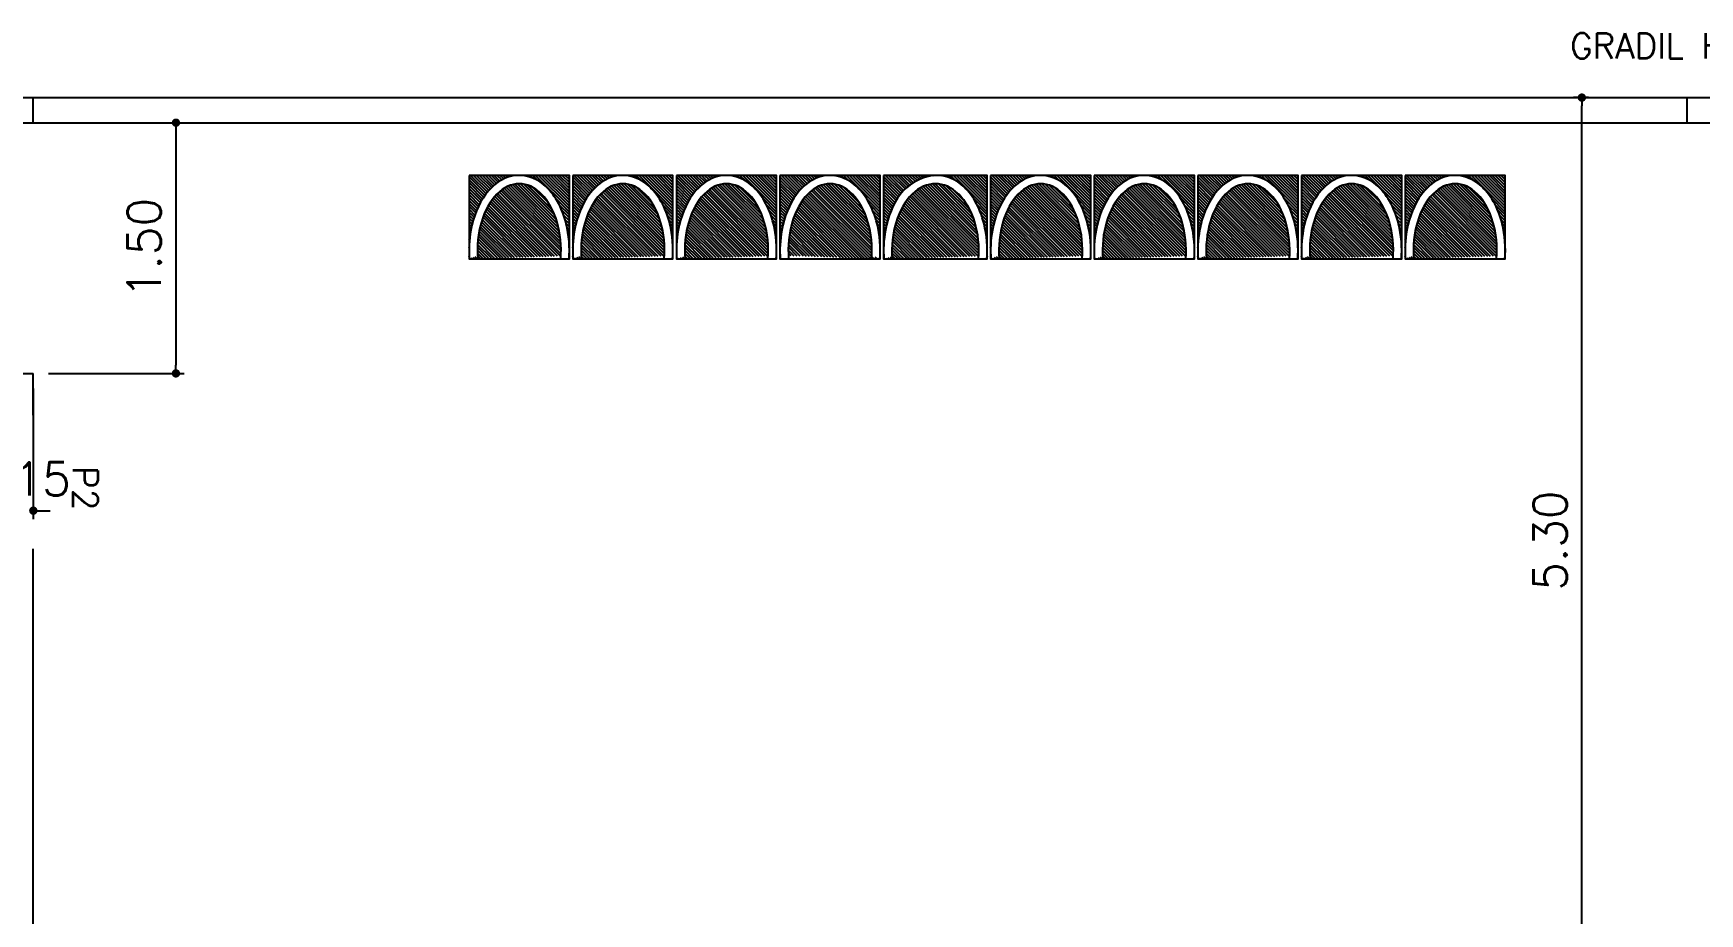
# Model space of a CAD drawing. Extents: x -151 to -2, y -18 to 162.
# Drawn here: x -141.26 to -131.29, y 104.16 to 109.42 of the extents above; entities that cross this region are included whole.
import ezdxf

# ---------------------------------------------------------------- set-up
doc = ezdxf.new("R2010")
doc.units = 0
doc.header["$MEASUREMENT"] = 0
doc.layers.get('0').update_dxf_attribs({"linetype": 'CONTINUOUS'})
doc.layers.get('DEFPOINTS').update_dxf_attribs({"linetype": 'CONTINUOUS'})
for name, color, linetype in [('ACESSÓRIO', 2, 'CONTINUOUS'), ('ALVENARIA', 7, 'CONTINUOUS'), ('ALVENARIA1', 44, 'CONTINUOUS'), ('COTA', 1, 'CONTINUOUS'), ('COTAS', 1, 'CONTINUOUS'), ('HATCH', 30, 'CONTINUOUS'), ('TEXTO2', 40, 'CONTINUOUS')]:
    doc.layers.add(name, color=color, linetype=linetype)
doc.styles.add('SIMPLEX', font='SIMPLEX.SHX')
doc.styles.get("Standard").update_dxf_attribs({"font": 'TXT.shx', "height": 0.2})
doc.dimstyles.new('DIM100', dxfattribs={"dimtxt": 0.18, "dimasz": 0.05, "dimexe": 0.05, "dimexo": 0.09, "dimgap": 0.09, "dimtad": 1, "dimzin": 0, "dimdsep": 46, "dimtxsty": 'Standard', "dimblk": 'DOT', "dimblk1": 'DOT', "dimblk2": 'DOT', "dimsah": 1, "dimcen": 0.09, "dimadec": 0, "dimazin": 0, "dimtfac": 1, "dimtix": 1, "dimtofl": 0, "dimtmove": 2, "dimatfit": 3, "dimldrblk": 'DOT', "dimfxl": 1, "dimtolj": 1, "dimtzin": 0, "dimarcsym": 0})
doc.dimstyles.new('DIM50', dxfattribs={"dimtxt": 0.09, "dimasz": 0.05, "dimexe": 0.05, "dimexo": 0.09, "dimgap": 0.09, "dimtad": 1, "dimzin": 0, "dimdsep": 46, "dimtxsty": 'Standard', "dimblk": 'DOT', "dimcen": 0.09, "dimadec": 0, "dimazin": 0, "dimtfac": 1, "dimtix": 1, "dimtofl": 0, "dimtmove": 2, "dimatfit": 3, "dimldrblk": 'DOT', "dimfxl": 1, "dimtolj": 1, "dimtzin": 0, "dimarcsym": 0})

# ---------------------------------------------------------------- blocks, each defined once
blk = doc.blocks.new('DOT')
at = {"layer": 'ALVENARIA', "color": 0, "linetype": 'ByBlock'}
blk.add_line((-0.5, 0), (-1, 0), dxfattribs=at)
at = {"layer": 'ALVENARIA', "color": 0, "linetype": 'ByBlock', "const_width": 0.5}
blk.add_lwpolyline([(-0.25, 0, 1), (0.25, 0, 1)], format="xyb", close=True, dxfattribs=at)
blk = doc.blocks.new('*D7')
at = {"color": 0, "linetype": 'ByBlock'}
for p, q in [((-129.923, 77.6624), (-130.0128, 77.6624)), ((-129.9628, 72.4124), (-129.9628, 77.6124))]:
    blk.add_line(p, q, dxfattribs=at)
at = {"layer": 'DEFPOINTS', "color": 0, "linetype": 'ByBlock'}
for p in [(-129.9628, 77.6624), (-129.833, 77.6624), (-129.833, 72.3624)]:
    blk.add_point(p, dxfattribs=at)
at = {"color": 0, "linetype": 'ByBlock', "xscale": 0.05, "yscale": 0.05, "zscale": 0.05}
for p, rotation in [((-129.9628, 77.6624), 90), ((-129.9628, 72.3624), 270)]:
    blk.add_blockref('DOT', p, dxfattribs=dict(at, rotation=rotation))
at = {"color": 0, "linetype": 'ByBlock', "insert": (-130.1528, 75.0124), "char_height": 0.2, "attachment_point": 5, "rotation": 90}
blk.add_mtext('\\A1;5.30', dxfattribs=at)
blk = doc.blocks.new('*D72')
at = {"color": 0, "linetype": 'ByBlock'}
for p, q in [((-139.118, 77.5124), (-138.3047, 77.5124)), ((-138.3547, 77.4624), (-138.3547, 76.0624)), ((-139.118, 76.0124), (-138.3047, 76.0124))]:
    blk.add_line(p, q, dxfattribs=at)
at = {"layer": 'DEFPOINTS', "color": 0, "linetype": 'ByBlock'}
for p in [(-139.208, 77.5124), (-139.208, 76.0124), (-138.3547, 76.0124)]:
    blk.add_point(p, dxfattribs=at)
at = {"color": 0, "linetype": 'ByBlock', "xscale": 0.05, "yscale": 0.05, "zscale": 0.05}
for p, rotation in [((-138.3547, 77.5124), 90), ((-138.3547, 76.0124), 270)]:
    blk.add_blockref('DOT', p, dxfattribs=dict(at, rotation=rotation))
at = {"color": 0, "linetype": 'ByBlock', "insert": (-138.5447, 76.7624), "char_height": 0.2, "attachment_point": 5, "rotation": 90}
blk.add_mtext('\\A1;1.50', dxfattribs=at)
blk = doc.blocks.new('*D95')
at = {"color": 0, "linetype": 'ByBlock'}
for p, q in [((-142.258, 75.9224), (-142.258, 75.1412)), ((-142.458, 75.1912), (-142.508, 75.1912)), ((-142.208, 75.1912), (-142.158, 75.1912))]:
    blk.add_line(p, q, dxfattribs=at)
at = {"layer": 'DEFPOINTS', "color": 0, "linetype": 'ByBlock'}
for p in [(-142.258, 76.0124), (-142.408, 75.8624), (-142.258, 75.1912)]:
    blk.add_point(p, dxfattribs=at)
at = {"color": 0, "linetype": 'ByBlock', "xscale": 0.05, "yscale": 0.05, "zscale": 0.05}
blk.add_blockref('DOT', (-142.408, 75.1912), dxfattribs=at)
at = {"color": 0, "linetype": 'ByBlock', "xscale": 0.05, "yscale": 0.05, "zscale": 0.05, "rotation": 180}
blk.add_blockref('DOT', (-142.258, 75.1912), dxfattribs=at)
at = {"color": 0, "linetype": 'ByBlock', "insert": (-142.333, 75.3812), "char_height": 0.2, "attachment_point": 5}
blk.add_mtext('\\A1;0.15', dxfattribs=at)

msp = doc.modelspace()

# ---------------------------------------------------------------- hatches: boundary and pattern name
at = {"layer": 'HATCH'}
h = msp.add_hatch(dxfattribs=at)
h.set_pattern_fill('ANSI31', color=256, scale=0.1, angle=-90, style=0)
h.set_pattern_definition([(315, (-214.386598, -28.02441), (0.0088388348, 0.0088388348), [])])
edge = h.paths.add_edge_path()
edge.add_ellipse((-138.3499, 108.1237), major_axis=(0, 0.4), ratio=0.625, start_angle=262.81924, end_angle=457.18076, ccw=False)
edge.add_spline(control_points=[(-138.648, 108.0737), (-138.6522, 108.1312), (-138.6491, 108.1899), (-138.6239, 108.3268), (-138.5939, 108.4017), (-138.5081, 108.5173), (-138.4511, 108.5585), (-138.3242, 108.5819), (-138.2578, 108.5619), (-138.1402, 108.4664), (-138.0932, 108.3811), (-138.0524, 108.2168), (-138.0465, 108.1444), (-138.0517, 108.0737)], knot_values=[1.454628, 1.454628, 1.454628, 1.454628, 1.857235, 1.857235, 2.441879, 2.441879, 3.026523, 3.026523, 3.611166, 3.611166, 4.333999, 4.333999, 4.828558, 4.828558, 4.828558, 4.828558], degree=3, periodic=0)
edge.add_line((-138.0517, 108.0737), (-138.0499, 108.0737))
edge.add_line((-138.0499, 108.0737), (-138.0499, 108.5737))
edge.add_line((-138.0499, 108.5737), (-138.6499, 108.5737))
edge.add_line((-138.6499, 108.5737), (-138.6499, 108.0737))
edge.add_line((-138.6499, 108.0737), (-138.648, 108.0737))
h = msp.add_hatch(dxfattribs=at)
h.set_pattern_fill('ANSI31', color=256, scale=0.1, angle=-90, style=0)
h.set_pattern_definition([(315, (-213.766598, -28.02441), (0.0088388348, 0.0088388348), [])])
edge = h.paths.add_edge_path()
edge.add_ellipse((-137.7299, 108.1237), major_axis=(0, 0.4), ratio=0.625, start_angle=262.81924, end_angle=457.18076, ccw=False)
edge.add_spline(control_points=[(-138.028, 108.0737), (-138.0322, 108.1312), (-138.0291, 108.1899), (-138.0039, 108.3268), (-137.9739, 108.4017), (-137.8881, 108.5173), (-137.8311, 108.5585), (-137.7042, 108.5819), (-137.6378, 108.5619), (-137.5202, 108.4664), (-137.4732, 108.3811), (-137.4324, 108.2168), (-137.4265, 108.1444), (-137.4317, 108.0737)], knot_values=[1.454628, 1.454628, 1.454628, 1.454628, 1.857235, 1.857235, 2.441879, 2.441879, 3.026523, 3.026523, 3.611166, 3.611166, 4.333999, 4.333999, 4.828558, 4.828558, 4.828558, 4.828558], degree=3, periodic=0)
edge.add_line((-137.4317, 108.0737), (-137.4299, 108.0737))
edge.add_line((-137.4299, 108.0737), (-137.4299, 108.5737))
edge.add_line((-137.4299, 108.5737), (-138.0299, 108.5737))
edge.add_line((-138.0299, 108.5737), (-138.0299, 108.0737))
edge.add_line((-138.0299, 108.0737), (-138.028, 108.0737))
h = msp.add_hatch(dxfattribs=at)
h.set_pattern_fill('ANSI31', color=256, scale=0.1, angle=-90, style=0)
h.set_pattern_definition([(315, (-213.146598, -28.02441), (0.0088388348, 0.0088388348), [])])
edge = h.paths.add_edge_path()
edge.add_ellipse((-137.1099, 108.1237), major_axis=(0, 0.4), ratio=0.625, start_angle=262.81924, end_angle=457.18076, ccw=False)
edge.add_spline(control_points=[(-137.408, 108.0737), (-137.4122, 108.1312), (-137.4091, 108.1899), (-137.3839, 108.3268), (-137.3539, 108.4017), (-137.2681, 108.5173), (-137.2111, 108.5585), (-137.0842, 108.5819), (-137.0178, 108.5619), (-136.9002, 108.4664), (-136.8532, 108.3811), (-136.8124, 108.2168), (-136.8065, 108.1444), (-136.8117, 108.0737)], knot_values=[1.454628, 1.454628, 1.454628, 1.454628, 1.857235, 1.857235, 2.441879, 2.441879, 3.026523, 3.026523, 3.611166, 3.611166, 4.333999, 4.333999, 4.828558, 4.828558, 4.828558, 4.828558], degree=3, periodic=0)
edge.add_line((-136.8117, 108.0737), (-136.8099, 108.0737))
edge.add_line((-136.8099, 108.0737), (-136.8099, 108.5737))
edge.add_line((-136.8099, 108.5737), (-137.4099, 108.5737))
edge.add_line((-137.4099, 108.5737), (-137.4099, 108.0737))
edge.add_line((-137.4099, 108.0737), (-137.408, 108.0737))
h = msp.add_hatch(dxfattribs=at)
h.set_pattern_fill('ANSI31', color=256, scale=0.1, angle=-90, style=0)
h.set_pattern_definition([(315, (-212.526598, -39.886426), (0.0088388348, 0.0088388348), [])])
edge = h.paths.add_edge_path()
edge.add_line((-136.7899, 108.0737), (-136.788, 108.0737))
edge.add_spline(control_points=[(-136.788, 108.0737), (-136.7922, 108.1312), (-136.7891, 108.1899), (-136.7639, 108.3268), (-136.7339, 108.4017), (-136.6481, 108.5173), (-136.5911, 108.5585), (-136.4642, 108.5819), (-136.3978, 108.5619), (-136.2802, 108.4664), (-136.2332, 108.3811), (-136.1924, 108.2168), (-136.1865, 108.1444), (-136.1917, 108.0737)], knot_values=[1.454628, 1.454628, 1.454628, 1.454628, 1.857235, 1.857235, 2.441879, 2.441879, 3.026523, 3.026523, 3.611166, 3.611166, 4.333999, 4.333999, 4.828558, 4.828558, 4.828558, 4.828558], degree=3, periodic=0)
edge.add_ellipse((-136.4899, 108.1237), major_axis=(0, 0.4), ratio=0.625, start_angle=262.81924, end_angle=457.18076, ccw=False)
edge.add_line((-136.1917, 108.0737), (-136.1899, 108.0737))
edge.add_line((-136.1899, 108.0737), (-136.1899, 108.5737))
edge.add_line((-136.1899, 108.5737), (-136.7899, 108.5737))
edge.add_line((-136.7899, 108.5737), (-136.7899, 108.0737))
h = msp.add_hatch(dxfattribs=at)
h.set_pattern_fill('ANSI31', color=256, scale=0.1, angle=-90, style=0)
h.set_pattern_definition([(315, (-211.886598, -28.02441), (0.0088388348, 0.0088388348), [])])
edge = h.paths.add_edge_path()
edge.add_ellipse((-135.8599, 108.1237), major_axis=(0, 0.4), ratio=0.650198, start_angle=262.81924, end_angle=457.18076, ccw=False)
edge.add_spline(control_points=[(-136.168, 108.0737), (-136.1722, 108.1312), (-136.1691, 108.1899), (-136.1439, 108.3268), (-136.1139, 108.4017), (-136.0281, 108.5173), (-135.9511, 108.5585), (-135.8242, 108.5819), (-135.7578, 108.5619), (-135.6402, 108.4664), (-135.5932, 108.3811), (-135.5524, 108.2168), (-135.5465, 108.1444), (-135.5517, 108.0737)], knot_values=[1.454628, 1.454628, 1.454628, 1.454628, 1.857235, 1.857235, 2.441879, 2.441879, 3.026523, 3.026523, 3.611166, 3.611166, 4.333999, 4.333999, 4.828558, 4.828558, 4.828558, 4.828558], degree=3, periodic=0)
edge.add_line((-135.5517, 108.0737), (-135.5499, 108.0737))
edge.add_line((-135.5499, 108.0737), (-135.5499, 108.5737))
edge.add_line((-135.5499, 108.5737), (-136.1699, 108.5737))
edge.add_line((-136.1699, 108.5737), (-136.1699, 108.0737))
edge.add_line((-136.1699, 108.0737), (-136.168, 108.0737))
h = msp.add_hatch(dxfattribs=at)
h.set_pattern_fill('ANSI31', color=256, scale=0.1, angle=-90, style=0)
h.set_pattern_definition([(315, (-211.266598, -28.02441), (0.0088388348, 0.0088388348), [])])
edge = h.paths.add_edge_path()
edge.add_ellipse((-135.2299, 108.1237), major_axis=(0, -0.4), ratio=0.625, start_angle=82.81924, end_angle=277.18076, ccw=False)
edge.add_spline(control_points=[(-135.528, 108.0737), (-135.5322, 108.1312), (-135.5291, 108.1899), (-135.5039, 108.3268), (-135.4739, 108.4017), (-135.3881, 108.5173), (-135.3311, 108.5585), (-135.2042, 108.5819), (-135.1378, 108.5619), (-135.0202, 108.4664), (-134.9732, 108.3811), (-134.9324, 108.2168), (-134.9265, 108.1444), (-134.9317, 108.0737)], knot_values=[1.454628, 1.454628, 1.454628, 1.454628, 1.857235, 1.857235, 2.441879, 2.441879, 3.026523, 3.026523, 3.611166, 3.611166, 4.333999, 4.333999, 4.828558, 4.828558, 4.828558, 4.828558], degree=3, periodic=0)
edge.add_line((-134.9317, 108.0737), (-134.9299, 108.0737))
edge.add_line((-134.9299, 108.0737), (-134.9299, 108.5737))
edge.add_line((-134.9299, 108.5737), (-135.5299, 108.5737))
edge.add_line((-135.5299, 108.5737), (-135.5299, 108.0737))
edge.add_line((-135.5299, 108.0737), (-135.528, 108.0737))
h = msp.add_hatch(dxfattribs=at)
h.set_pattern_fill('ANSI31', color=256, scale=0.1, angle=-90, style=0)
h.set_pattern_definition([(315, (-210.646598, -28.02441), (0.0088388348, 0.0088388348), [])])
edge = h.paths.add_edge_path()
edge.add_ellipse((-134.6099, 108.1237), major_axis=(0, -0.4), ratio=0.625, start_angle=82.81924, end_angle=277.18076, ccw=False)
edge.add_spline(control_points=[(-134.908, 108.0737), (-134.9122, 108.1312), (-134.9091, 108.1899), (-134.8839, 108.3268), (-134.8539, 108.4017), (-134.7681, 108.5173), (-134.7111, 108.5585), (-134.5842, 108.5819), (-134.5178, 108.5619), (-134.4002, 108.4664), (-134.3532, 108.3811), (-134.3124, 108.2168), (-134.3065, 108.1444), (-134.3117, 108.0737)], knot_values=[1.454628, 1.454628, 1.454628, 1.454628, 1.857235, 1.857235, 2.441879, 2.441879, 3.026523, 3.026523, 3.611166, 3.611166, 4.333999, 4.333999, 4.828558, 4.828558, 4.828558, 4.828558], degree=3, periodic=0)
edge.add_line((-134.3117, 108.0737), (-134.3099, 108.0737))
edge.add_line((-134.3099, 108.0737), (-134.3099, 108.5737))
edge.add_line((-134.3099, 108.5737), (-134.9099, 108.5737))
edge.add_line((-134.9099, 108.5737), (-134.9099, 108.0737))
edge.add_line((-134.9099, 108.0737), (-134.908, 108.0737))
h = msp.add_hatch(dxfattribs=at)
h.set_pattern_fill('ANSI31', color=256, scale=0.1, angle=-90, style=0)
h.set_pattern_definition([(315, (-210.026598, -28.02441), (0.0088388348, 0.0088388348), [])])
edge = h.paths.add_edge_path()
edge.add_ellipse((-133.9899, 108.1237), major_axis=(0, -0.4), ratio=0.625, start_angle=82.81924, end_angle=277.18076, ccw=False)
edge.add_spline(control_points=[(-134.288, 108.0737), (-134.2922, 108.1312), (-134.2891, 108.1899), (-134.2639, 108.3268), (-134.2339, 108.4017), (-134.1481, 108.5173), (-134.0911, 108.5585), (-133.9642, 108.5819), (-133.8978, 108.5619), (-133.7802, 108.4664), (-133.7332, 108.3811), (-133.6924, 108.2168), (-133.6865, 108.1444), (-133.6917, 108.0737)], knot_values=[1.454628, 1.454628, 1.454628, 1.454628, 1.857235, 1.857235, 2.441879, 2.441879, 3.026523, 3.026523, 3.611166, 3.611166, 4.333999, 4.333999, 4.828558, 4.828558, 4.828558, 4.828558], degree=3, periodic=0)
edge.add_line((-133.6917, 108.0737), (-133.6899, 108.0737))
edge.add_line((-133.6899, 108.0737), (-133.6899, 108.5737))
edge.add_line((-133.6899, 108.5737), (-134.2899, 108.5737))
edge.add_line((-134.2899, 108.5737), (-134.2899, 108.0737))
edge.add_line((-134.2899, 108.0737), (-134.288, 108.0737))
h = msp.add_hatch(dxfattribs=at)
h.set_pattern_fill('ANSI31', color=256, scale=0.1, angle=-90, style=0)
h.set_pattern_definition([(315, (-209.406598, -28.02441), (0.0088388348, 0.0088388348), [])])
edge = h.paths.add_edge_path()
edge.add_ellipse((-133.3699, 108.1237), major_axis=(0, -0.4), ratio=0.625, start_angle=82.81924, end_angle=277.18076, ccw=False)
edge.add_spline(control_points=[(-133.668, 108.0737), (-133.6722, 108.1312), (-133.6691, 108.1899), (-133.6439, 108.3268), (-133.6139, 108.4017), (-133.5281, 108.5173), (-133.4711, 108.5585), (-133.3442, 108.5819), (-133.2778, 108.5619), (-133.1602, 108.4664), (-133.1132, 108.3811), (-133.0724, 108.2168), (-133.0665, 108.1444), (-133.0717, 108.0737)], knot_values=[1.454628, 1.454628, 1.454628, 1.454628, 1.857235, 1.857235, 2.441879, 2.441879, 3.026523, 3.026523, 3.611166, 3.611166, 4.333999, 4.333999, 4.828558, 4.828558, 4.828558, 4.828558], degree=3, periodic=0)
edge.add_line((-133.0717, 108.0737), (-133.0699, 108.0737))
edge.add_line((-133.0699, 108.0737), (-133.0699, 108.5737))
edge.add_line((-133.0699, 108.5737), (-133.6699, 108.5737))
edge.add_line((-133.6699, 108.5737), (-133.6699, 108.0737))
edge.add_line((-133.6699, 108.0737), (-133.668, 108.0737))
h = msp.add_hatch(dxfattribs=at)
h.set_pattern_fill('ANSI31', color=256, scale=0.1, angle=-90, style=0)
h.set_pattern_definition([(315, (-208.786598, -28.02441), (0.0088388348, 0.0088388348), [])])
edge = h.paths.add_edge_path()
edge.add_ellipse((-132.7499, 108.1237), major_axis=(0, -0.4), ratio=0.625, start_angle=82.81924, end_angle=277.18076, ccw=False)
edge.add_spline(control_points=[(-133.048, 108.0737), (-133.0522, 108.1312), (-133.0491, 108.1899), (-133.0239, 108.3268), (-132.9939, 108.4017), (-132.9081, 108.5173), (-132.8511, 108.5585), (-132.7242, 108.5819), (-132.6578, 108.5619), (-132.5402, 108.4664), (-132.4932, 108.3811), (-132.4524, 108.2168), (-132.4465, 108.1444), (-132.4517, 108.0737)], knot_values=[1.454628, 1.454628, 1.454628, 1.454628, 1.857235, 1.857235, 2.441879, 2.441879, 3.026523, 3.026523, 3.611166, 3.611166, 4.333999, 4.333999, 4.828558, 4.828558, 4.828558, 4.828558], degree=3, periodic=0)
edge.add_line((-132.4517, 108.0737), (-132.4499, 108.0737))
edge.add_line((-132.4499, 108.0737), (-132.4499, 108.5737))
edge.add_line((-132.4499, 108.5737), (-133.0499, 108.5737))
edge.add_line((-133.0499, 108.5737), (-133.0499, 108.0737))
edge.add_line((-133.0499, 108.0737), (-133.048, 108.0737))

# ---------------------------------------------------------------- linework, layer by layer
at = {"layer": 'ACESSÓRIO'}
for points in [[(-138.6499, 108.5737), (-138.6499, 108.0737), (-138.0499, 108.0737), (-138.0499, 108.5737)], [(-138.0299, 108.5737), (-138.0299, 108.0737), (-137.4299, 108.0737), (-137.4299, 108.5737)], [(-137.4099, 108.5737), (-137.4099, 108.0737), (-136.8099, 108.0737), (-136.8099, 108.5737)], [(-136.7899, 108.5737), (-136.7899, 108.0737), (-136.1899, 108.0737), (-136.1899, 108.5737)], [(-136.1699, 108.5737), (-136.1699, 108.0737), (-135.5499, 108.0737), (-135.5499, 108.5737)], [(-135.5299, 108.5737), (-135.5299, 108.0737), (-134.9299, 108.0737), (-134.9299, 108.5737)], [(-134.9099, 108.5737), (-134.9099, 108.0737), (-134.3099, 108.0737), (-134.3099, 108.5737)], [(-134.2899, 108.5737), (-134.2899, 108.0737), (-133.6899, 108.0737), (-133.6899, 108.5737)], [(-133.6699, 108.5737), (-133.6699, 108.0737), (-133.0699, 108.0737), (-133.0699, 108.5737)], [(-133.0499, 108.5737), (-133.0499, 108.0737), (-132.4499, 108.0737), (-132.4499, 108.5737)]]:
    msp.add_lwpolyline(points, close=True, dxfattribs=at)
for centre, major_axis, ratio, start_param, end_param in [((-138.3499, 108.1237), (0, 0.4), 0.625, 4.587061, 7.979309), ((-137.7299, 108.1237), (0, 0.4), 0.625, 4.587061, 7.979309), ((-137.1099, 108.1237), (0, 0.4), 0.625, 4.587061, 7.979309), ((-136.4899, 108.1237), (0, 0.4), 0.625, 4.587061, 7.979309), ((-135.8599, 108.1237), (0, 0.4), 0.650198, 4.587061, 7.979309), ((-135.2299, 108.1237), (0, -0.4), 0.625, 1.445468, 4.837717), ((-134.6099, 108.1237), (0, -0.4), 0.625, 1.445468, 4.837717), ((-133.9899, 108.1237), (0, -0.4), 0.625, 1.445468, 4.837717), ((-133.3699, 108.1237), (0, -0.4), 0.625, 1.445468, 4.837717), ((-132.7499, 108.1237), (0, -0.4), 0.625, 1.445468, 4.837717)]:
    msp.add_ellipse(centre, major_axis=major_axis, ratio=ratio, start_param=start_param, end_param=end_param, dxfattribs=at)
for points in [[(-138.052, 108.0698), (-138.0463, 108.1417), (-138.0521, 108.2156), (-138.0932, 108.3811), (-138.1402, 108.4664), (-138.2578, 108.5619), (-138.3242, 108.5819), (-138.4511, 108.5585), (-138.5081, 108.5173), (-138.5939, 108.4017), (-138.6239, 108.3268), (-138.6494, 108.1887), (-138.6524, 108.1286), (-138.6477, 108.0698)], [(-137.432, 108.0698), (-137.4263, 108.1417), (-137.4321, 108.2156), (-137.4732, 108.3811), (-137.5202, 108.4664), (-137.6378, 108.5619), (-137.7042, 108.5819), (-137.8311, 108.5585), (-137.8881, 108.5173), (-137.9739, 108.4017), (-138.0039, 108.3268), (-138.0294, 108.1887), (-138.0324, 108.1286), (-138.0277, 108.0698)], [(-136.812, 108.0698), (-136.8063, 108.1417), (-136.8121, 108.2156), (-136.8532, 108.3811), (-136.9002, 108.4664), (-137.0178, 108.5619), (-137.0842, 108.5819), (-137.2111, 108.5585), (-137.2681, 108.5173), (-137.3539, 108.4017), (-137.3839, 108.3268), (-137.4094, 108.1887), (-137.4124, 108.1286), (-137.4077, 108.0698)], [(-136.192, 108.0698), (-136.1863, 108.1417), (-136.1921, 108.2156), (-136.2332, 108.3811), (-136.2802, 108.4664), (-136.3978, 108.5619), (-136.4642, 108.5819), (-136.5911, 108.5585), (-136.6481, 108.5173), (-136.7339, 108.4017), (-136.7639, 108.3268), (-136.7894, 108.1887), (-136.7924, 108.1286), (-136.7877, 108.0698)], [(-135.552, 108.0698), (-135.5463, 108.1417), (-135.5521, 108.2156), (-135.5932, 108.3811), (-135.6402, 108.4664), (-135.7578, 108.5619), (-135.8242, 108.5819), (-135.9511, 108.5585), (-136.0281, 108.5173), (-136.1139, 108.4017), (-136.1439, 108.3268), (-136.1694, 108.1887), (-136.1724, 108.1286), (-136.1677, 108.0698)], [(-134.932, 108.0698), (-134.9263, 108.1417), (-134.9321, 108.2156), (-134.9732, 108.3811), (-135.0202, 108.4664), (-135.1378, 108.5619), (-135.2042, 108.5819), (-135.3311, 108.5585), (-135.3881, 108.5173), (-135.4739, 108.4017), (-135.5039, 108.3268), (-135.5294, 108.1887), (-135.5324, 108.1286), (-135.5277, 108.0698)], [(-134.312, 108.0698), (-134.3063, 108.1417), (-134.3121, 108.2156), (-134.3532, 108.3811), (-134.4002, 108.4664), (-134.5178, 108.5619), (-134.5842, 108.5819), (-134.7111, 108.5585), (-134.7681, 108.5173), (-134.8539, 108.4017), (-134.8839, 108.3268), (-134.9094, 108.1887), (-134.9124, 108.1286), (-134.9077, 108.0698)], [(-133.692, 108.0698), (-133.6863, 108.1417), (-133.6921, 108.2156), (-133.7332, 108.3811), (-133.7802, 108.4664), (-133.8978, 108.5619), (-133.9642, 108.5819), (-134.0911, 108.5585), (-134.1481, 108.5173), (-134.2339, 108.4017), (-134.2639, 108.3268), (-134.2894, 108.1887), (-134.2924, 108.1286), (-134.2877, 108.0698)], [(-133.072, 108.0698), (-133.0663, 108.1417), (-133.0721, 108.2156), (-133.1132, 108.3811), (-133.1602, 108.4664), (-133.2778, 108.5619), (-133.3442, 108.5819), (-133.4711, 108.5585), (-133.5281, 108.5173), (-133.6139, 108.4017), (-133.6439, 108.3268), (-133.6694, 108.1887), (-133.6724, 108.1286), (-133.6677, 108.0698)], [(-132.452, 108.0698), (-132.4463, 108.1417), (-132.4521, 108.2156), (-132.4932, 108.3811), (-132.5402, 108.4664), (-132.6578, 108.5619), (-132.7242, 108.5819), (-132.8511, 108.5585), (-132.9081, 108.5173), (-132.9939, 108.4017), (-133.0239, 108.3268), (-133.0494, 108.1887), (-133.0524, 108.1286), (-133.0477, 108.0698)]]:
    msp.add_open_spline(points, degree=3, knots=[1.445468, 1.445468, 1.445468, 1.445468, 1.949187, 1.949187, 2.672019, 2.672019, 3.256663, 3.256663, 3.841306, 3.841306, 4.42595, 4.42595, 4.837717, 4.837717, 4.837717, 4.837717], dxfattribs=at)
at = {"layer": 'ALVENARIA'}
for p, q in [((-147.7071, 109.0388), (-141.2571, 109.0388)), ((-141.2571, 108.8888), (-141.2571, 109.0388)), ((-131.3621, 108.8888), (-131.3621, 109.0388)), ((-147.5571, 108.8888), (-141.2571, 108.8888)), ((-141.2571, 107.1388), (-141.2571, 107.3888)), ((-141.2571, 103.7388), (-141.2571, 106.3388))]:
    msp.add_line(p, q, dxfattribs=at)
at = {"layer": 'ALVENARIA', "linetype": 'Continuous'}
msp.add_line((-144.5571, 107.3888), (-141.2571, 107.3888), dxfattribs=at)
at = {"layer": 'ALVENARIA1'}
for p, q in [((-141.2571, 109.0388), (-121.7621, 109.0388)), ((-141.2571, 108.8888), (-121.7621, 108.8888))]:
    msp.add_line(p, q, dxfattribs=at)

# ---------------------------------------------------------------- texts
at = {"layer": 'TEXTO2', "style": 'SIMPLEX'}
msp.add_text('GRADIL H=1,20m', height=0.15, dxfattribs=at).set_placement((-132.0626, 109.2734))
msp.add_text('P2', height=0.15, rotation=270, dxfattribs=at).set_placement((-141.0213, 106.833))

# ---------------------------------------------------------------- dimensions: what is measured, and where the dimension line sits
at = {"layer": 'COTA'}
dim = msp.add_linear_dim(base=(-131.9919, 109.0388), p1=(-131.8621, 103.7388), p2=(-131.8621, 109.0388), angle=90, dimstyle='DIM50', override={"dimse1": 1}, dxfattribs=at)
dim.commit()
dim.dimension.update_dxf_attribs({"geometry": '*D7', "text_midpoint": (-132.1819, 106.3888), "insert": (-2.0292, 31.3764)})
at = {"layer": 'COTA', "linetype": 'Continuous'}
dim = msp.add_linear_dim(base=(-141.2571, 106.5676), p1=(-141.4071, 107.2388), p2=(-141.2571, 107.3888), dimstyle='DIM100', override={"dimse1": 1}, dxfattribs=at)
dim.commit()
dim.dimension.update_dxf_attribs({"geometry": '*D95', "text_midpoint": (-141.3121, 106.7576), "insert": (1.0008, 31.3764)})
at = {"layer": 'COTAS', "linetype": 'Continuous'}
dim = msp.add_linear_dim(base=(-140.4038, 107.3888), p1=(-141.2571, 108.8888), p2=(-141.2571, 107.3888), angle=90, dimstyle='DIM50', dxfattribs=at)
dim.commit()
dim.dimension.update_dxf_attribs({"geometry": '*D72', "text_midpoint": (-140.5738, 108.1388), "insert": (-2.0492, 31.3764)})

doc.saveas('drawing.dxf')
